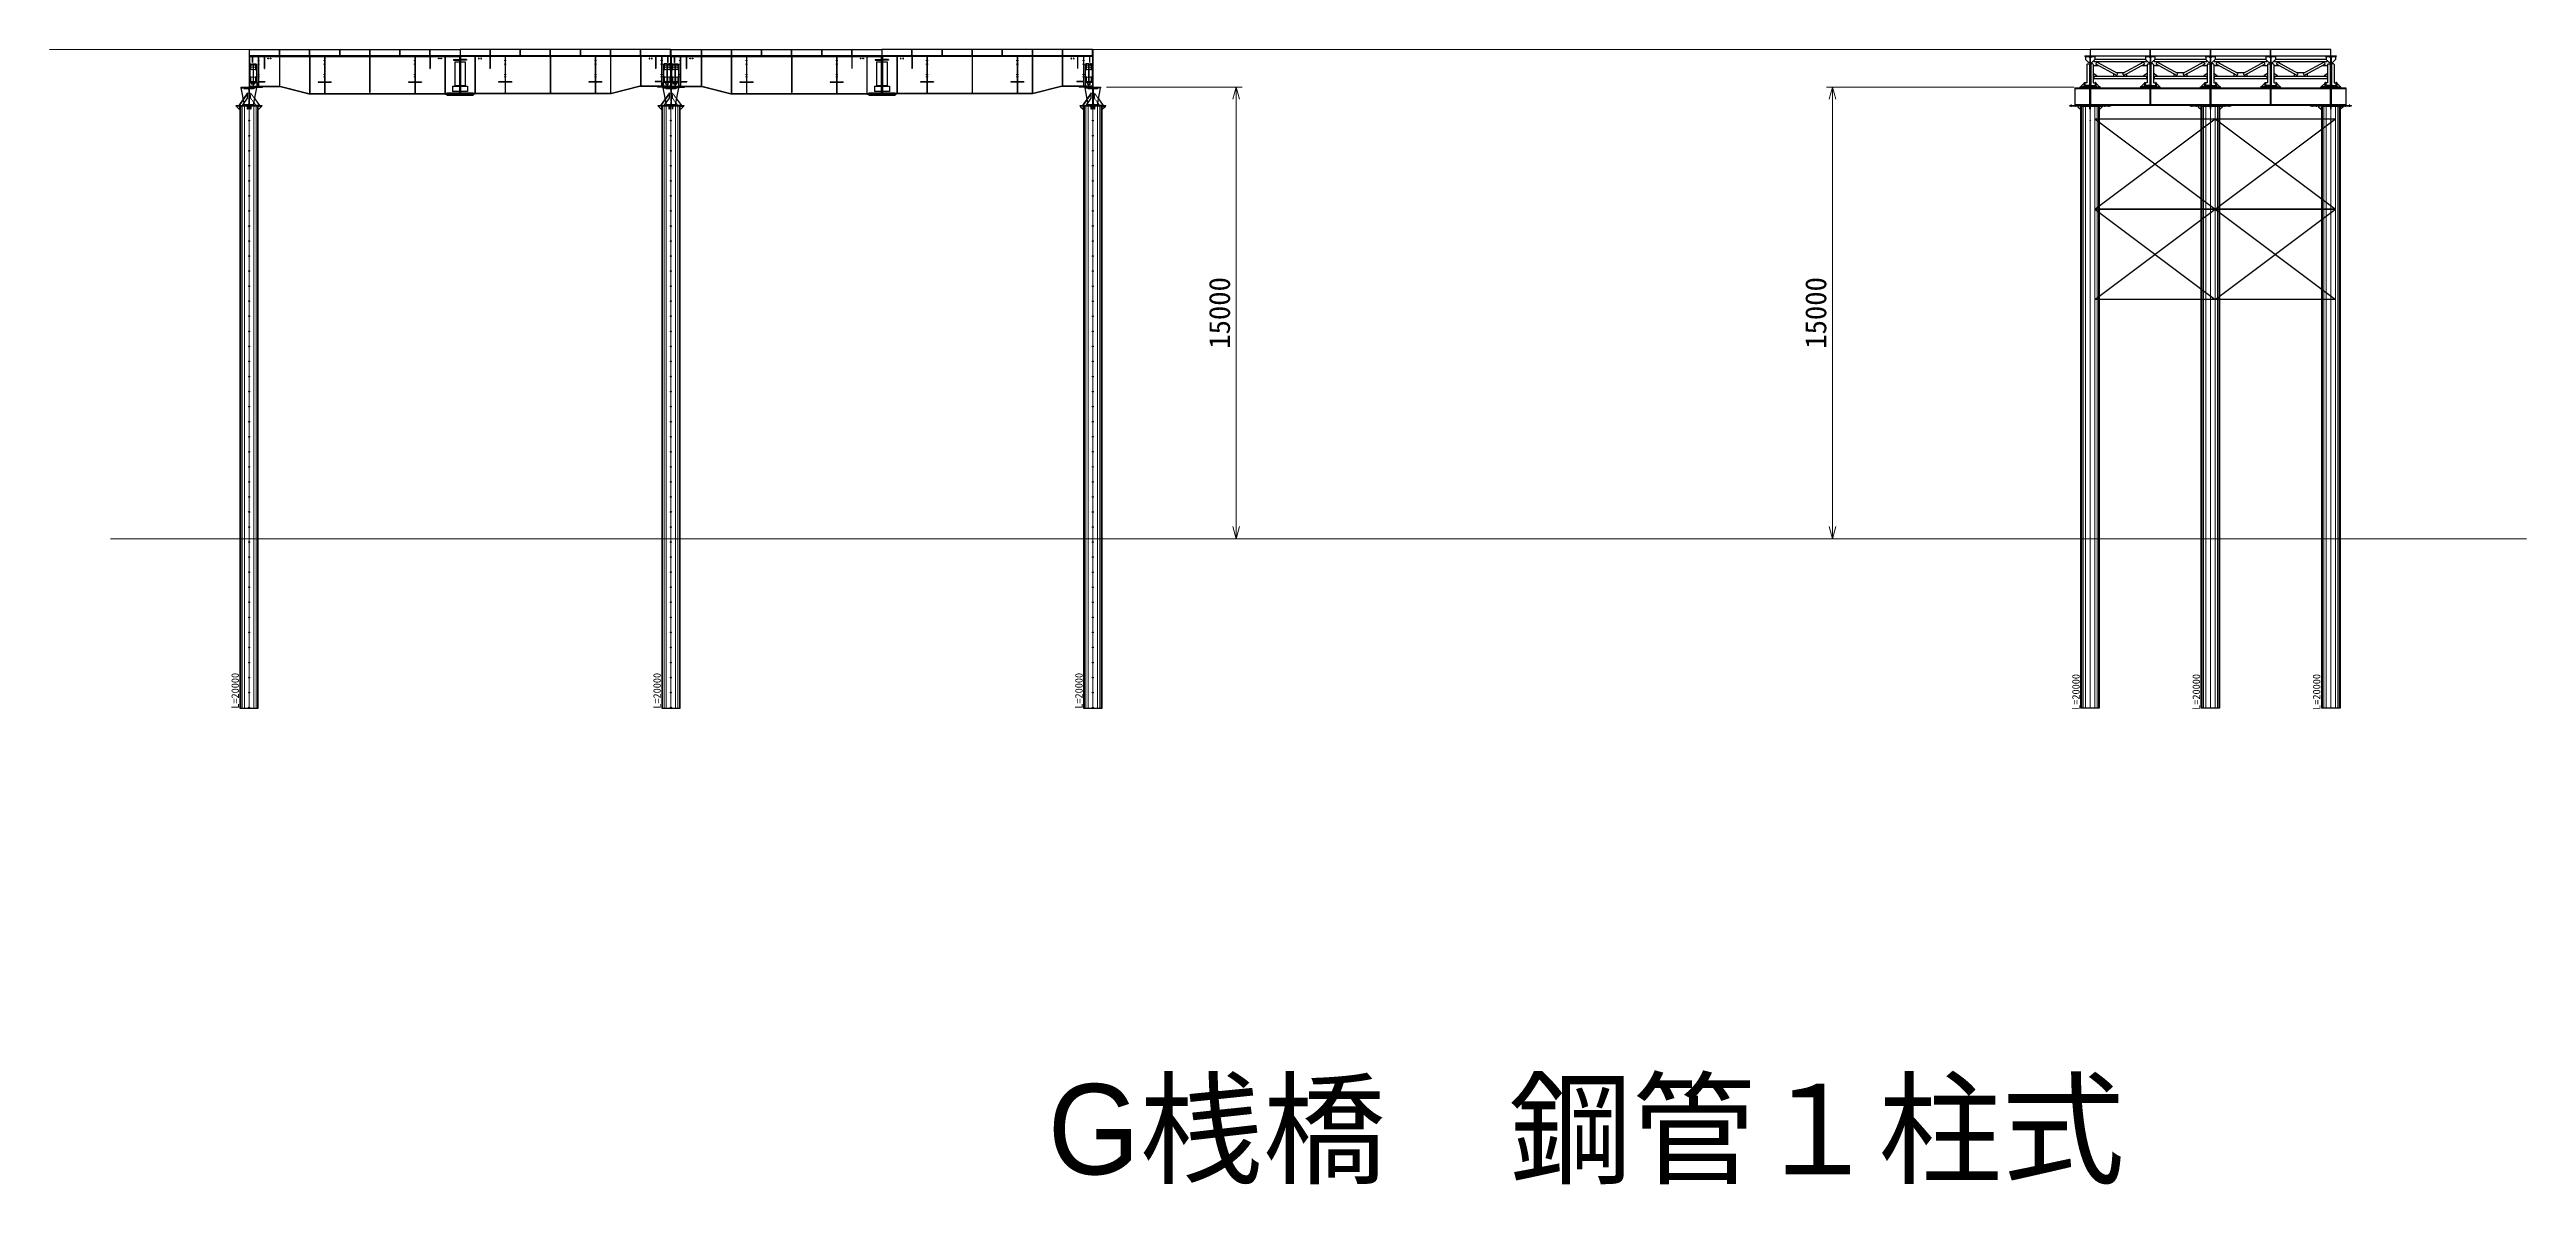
# Model space of a CAD drawing. Extents: x 146707 to 337808, y -286669 to -179901.
# Drawn here: x 245799 to 328116, y -221394 to -183695 of the extents above; entities that cross this region are included whole.
import ezdxf

# ---------------------------------------------------------------- set-up
doc = ezdxf.new("R2010")
doc.units = 0
doc.header["$PDMODE"] = 1
doc.linetypes.add('CENTER', pattern=[2, 1.25, -0.25, 0.25, -0.25])
doc.linetypes.add('DASHED', pattern=[0.75, 0.5, -0.25])
doc.layers.get('0').update_dxf_attribs({"linetype": 'CONTINUOUS'})
doc.layers.get('Defpoints').update_dxf_attribs({"linetype": 'CONTINUOUS', "true_color": 0x5f994c})
for name, color, linetype, lineweight in [('C_CL_中心', 1, 'CENTER', 13), ('D-BMK', 2, 'CENTER', 13), ('D-STR-CL', 1, 'CENTER', 13), ('D-STR-DIM', 7, 'CONTINUOUS', 13)]:
    doc.layers.add(name, color=color, linetype=linetype, lineweight=lineweight)
for name, color, linetype in [('D-DTR-PG', 7, 'CONTINUOUS'), ('D-STR-BRACE', 1, 'CONTINUOUS'), ('D-STR-G', 1, 'CONTINUOUS'), ('D-STR-G-UKEKETA', 1, 'CONTINUOUS'), ('D-STR-KOUKANKUI', 1, 'CONTINUOUS'), ('D-STR-STR_PG', 7, 'CONTINUOUS'), ('D-STR-STR_ﾎﾞﾙﾄ', 7, 'CONTINUOUS'), ('D-STR-TOP', 1, 'CONTINUOUS'), ('D-STR-覆工板', 2, 'CONTINUOUS'), ('S_F_覆工板', 2, 'CONTINUOUS'), ('S_P_PG', 7, 'CONTINUOUS'), ('S_ｽﾁﾌﾅｰ', 7, 'CONTINUOUS')]:
    doc.layers.add(name, color=color, linetype=linetype)
doc.styles.add('MtXpl__', font='')
doc.styles.add('ＭＳ ゴシック', font='')
doc.styles.get('MtXpl__').set_extended_font_data('MS PGothic')
doc.styles.get('ＭＳ ゴシック').set_extended_font_data('MS Gothic')
doc.dimstyles.new('C Dim-100_100_杭長', dxfattribs={"dimscale": 100, "dimtxt": 2.5, "dimasz": 2, "dimexe": 1, "dimexo": 1, "dimgap": 0, "dimtad": 3, "dimjust": 1, "dimdec": 0, "dimzin": 0, "dimdsep": 46, "dimtxsty": 'ＭＳ ゴシック', "dimblk": '矢印30', "dimcen": 0.09, "dimse1": 1, "dimse2": 1, "dimsd1": 1, "dimsd2": 1, "dimclrd": 3, "dimclre": 3, "dimadec": 0, "dimazin": 0, "dimtfac": 1, "dimtdec": 0, "dimtix": 1, "dimtmove": 2, "dimatfit": 3, "dimldrblk": '矢印30', "dimfxl": 1, "dimtolj": 1, "dimtzin": 0, "dimlwd": -1, "dimlwe": -1, "dimarcsym": 0})
doc.dimstyles.new('C Dim-200_200', dxfattribs={"dimscale": 200, "dimtxt": 3.5, "dimasz": 2, "dimexe": 1, "dimexo": 1, "dimgap": 1, "dimtad": 3, "dimdec": 0, "dimzin": 0, "dimdsep": 46, "dimtxsty": 'ＭＳ ゴシック', "dimblk": 'OPEN30', "dimcen": 0.09, "dimadec": 0, "dimazin": 0, "dimtfac": 1, "dimtdec": 0, "dimtix": 1, "dimtmove": 2, "dimatfit": 3, "dimldrblk": 'OPEN30', "dimfxl": 1, "dimtfill": 1, "dimtolj": 1, "dimtzin": 0, "dimlwd": -1, "dimlwe": -1, "dimarcsym": 0})
pattern_1 = [(45, (-11365.4016, -15524.6105), (-2.24506403, 2.24506403), [])]
pattern_2 = [(135, (25385.4016, -15524.6105), (2.24506403, 2.24506403), [])]

# ---------------------------------------------------------------- blocks, each defined once
blk = doc.blocks.new('A$C72830B48')
at = {"layer": 'D-STR-G-UKEKETA'}
blk.add_line((-50, -209), (-334, -613), dxfattribs=at)
blk.add_lwpolyline([(-346, -613), (-224, -613), (-50, -365), (-50, -192)], close=True, dxfattribs=at)
at = {"layer": 'D-STR-G-UKEKETA', "color": 151, "linetype": 'DASHED', "lineweight": 5}
blk.add_lwpolyline([(189, -390), (50, -192), (50, -365), (163, -526)], dxfattribs=at)
at = {"layer": 'D-STR-G-UKEKETA'}
blk.add_lwpolyline([(189, -390), (346, -613), (224, -613), (163, -526)], dxfattribs=at)
blk = doc.blocks.new('A$C3e487452')
at = {"layer": 'D-STR-G-UKEKETA'}
blk.add_lwpolyline([(-260, 0), (260, 0), (260, -19), (-260, -19)], close=True, dxfattribs=at)
for points in [[(-260, -19), (-171, -19), (-171, -43), (-37, -43), (-7, -73), (-7, -559), (-37, -589), (-151, -589), (-260, -19)], [(260, -19), (171, -19), (171, -43), (37, -43), (7, -73), (7, -559), (37, -589), (151, -589), (260, -19)]]:
    blk.add_lwpolyline(points, dxfattribs=at)
blk.add_lwpolyline([(-151, -590), (-151, -613), (151, -613), (151, -590), (20, -590, -0.414214), (7, -577), (7, -55, -0.414214), (20, -42), (151, -42), (151, -19), (-151, -19), (-151, -42), (-20, -42, -0.414214), (-7, -55), (-7, -577, -0.414214), (-20, -590), (-151, -590)], format="xyb", close=True, dxfattribs=at)
at = {"layer": 'D-STR-DIM'}
blk.add_blockref('A$C72830B48', (0, 0), dxfattribs=at)
blk = doc.blocks.new('*U388')
blk.add_lwpolyline([(100, -20), (20, -100), (0, -100), (0, -20), (20, 0), (100, 0), (100, -20)])
blk = doc.blocks.new('*U389')
blk.add_lwpolyline([(100, -20), (20, -100), (0, -100), (0, -20), (20, 0), (100, 0), (100, -20)])
blk = doc.blocks.new('A$C5AB4A53A')
at = {"layer": 'D-BMK'}
for p, q in [((-75, 50.9989), (-75, -47)), ((75, 50.9989), (75, -47))]:
    blk.add_line(p, q, dxfattribs=at)
at = {"layer": 'D-STR-TOP'}
for points in [[(-425, 0), (425, 0), (425, -22), (-425, -22)], [(-54.5, -22), (-45.5, -22), (-45.5, -122), (-54.5, -122)], [(45.5, -22), (54.5, -22), (54.5, -122), (45.5, -122)]]:
    blk.add_lwpolyline(points, close=True, dxfattribs=at)
at = {"layer": 'D-STR-TOP', "xscale": -1}
blk.add_blockref('*U388', (-304.8, -22), dxfattribs=at)
at = {"layer": 'D-STR-TOP'}
blk.add_blockref('*U389', (304.8, -22), dxfattribs=at)
blk = doc.blocks.new('*D524')
at = {"layer": 'Defpoints', "color": 0, "lineweight": 13, "transparency": 16777216}
for p in [(-305, -635), (-437, -20635), (-305, -20635)]:
    blk.add_point(p, dxfattribs=at)
at = {"color": 0, "transparency": 16777216, "insert": (-462, -20053), "char_height": 250, "attachment_point": 5, "rotation": 90, "style": 'ＭＳ ゴシック'}
blk.add_mtext('\\A1;L=20000', dxfattribs=at)
blk = doc.blocks.new('矢印30')
at = {"color": 0, "linetype": 'ByBlock', "lineweight": -2}
for p, q in [((-1, 0.27), (0, 0)), ((0, 0), (-1, -0.27)), ((0, 0), (-1, 0))]:
    blk.add_line(p, q, dxfattribs=at)
blk = doc.blocks.new('GAS-3')
at = {"color": 6}
for p, q in [((30, -270.00053), (70, -270.00053)), ((70, -270.00053), (70, -270.00053)), ((90, -290.00053), (90, -290.00053)), ((110, -270.00053), (220, -270.00053)), ((120.5, -270.00053), (129.5, -270.00053))]:
    blk.add_line(p, q, dxfattribs=at)
for start, end in [(180, 270), (270, 0)]:
    blk.add_arc((90, -270.00053), 20, start, end, dxfattribs=at)
at = {"layer": 'D-DTR-PG', "color": 6}
for p, q in [((30, -270.00053), (10, -290.00053)), ((10, -290.00053), (10, -889.99994)), ((220, -270.00053), (240, -290.00053)), ((240, -290.00053), (240, -889.99994)), ((0, -981.00051), (5, -981.00051)), ((0, -981.00051), (0, -997.00051)), ((5, -997.00051), (0, -997.00051)), ((245, -981.00051), (250, -981.00051)), ((250, -997.00051), (245, -997.00051)), ((250, -981.00051), (250, -997.00051))]:
    blk.add_line(p, q, dxfattribs=at)
at = {"layer": 'D-DTR-PG', "color": 6, "ltscale": 10}
for p, q in [((120.5, -270.00053), (120.5, -889.99994)), ((129.5, -270.00053), (129.5, -889.99994))]:
    blk.add_line(p, q, dxfattribs=at)
blk = doc.blocks.new('*U488')
at = {"layer": 'D-STR-覆工板'}
for points in [[(0, 0), (1000, 0), (1000, -208), (0, -208)], [(1000, 0), (2000, 0), (2000, -208), (1000, -208)], [(2000, 0), (3000, 0), (3000, -208), (2000, -208)], [(3000, 0), (4000, 0), (4000, -208), (3000, -208)], [(4000, 0), (5000, 0), (5000, -208), (4000, -208)], [(5000, 0), (6000, 0), (6000, -208), (5000, -208)], [(6000, 0), (7000, 0), (7000, -208), (6000, -208)]]:
    blk.add_lwpolyline(points, close=True, dxfattribs=at)
blk = doc.blocks.new('PEG-7.0B(側)')
for p in [(300, 0), (2500, 0), (5500, 0), (6811, 0)]:
    blk.add_point(p)
at = {"layer": 'D-BMK'}
for p, q in [((265.5, -153.00004), (334.4995, -153.00004)), ((265.5, -273.00004), (334.4995, -273.00004)), ((265.5, -618.00004), (334.4995, -618.00004)), ((265.5, -693.00004), (334.4995, -693.00004)), ((2465.4998, -160.00001), (2534.5, -160.00001)), ((2465.4998, -280.00001), (2534.5, -280.00001)), ((2465.4998, -624.99998), (2534.5, -624.99998)), ((2465.4998, -699.99998), (2534.5, -699.99998)), ((5465.49975, -160.00001), (5534.49975, -160.00001)), ((5465.49975, -280.00001), (5534.49975, -280.00001)), ((5465.49975, -624.99998), (5534.49975, -624.99998)), ((5465.49975, -699.99998), (5534.49975, -699.99998))]:
    blk.add_line(p, q, dxfattribs=at)
at = {"layer": 'D-STR-G'}
for p, q in [((0, 0), (6999.9999, 0)), ((0, -0.00091), (0, -1017.99994)), ((0, -19.00001), (6980.9998, -19.00001)), ((95.5, -19), (95.5, -219.00001)), ((95.5, -219.00001), (104.5, -219.00001)), ((104.5, -19), (104.5, -219.00001)), ((295, -19.00001), (295, -1002.99994)), ((305, -19.00001), (305, -1002.99994)), ((495.5, -19), (495.5, -418.99998)), ((495.5, -418.99998), (504.5, -418.99998)), ((504.5, -19), (504.5, -418.99998)), ((995.5, -19.00001), (995.5, -1002.99994)), ((1004.4995, -19.00001), (1004.4995, -1002.99994)), ((1995.4998, -19), (1995.4998, -1248.99994)), ((2004.5, -19), (2004.5, -1248.99994)), ((2495.4998, -19), (2495.4998, -1248.99994)), ((2504.5, -19), (2504.5, -1248.99994)), ((3995.4999, -19), (3995.4999, -1218.99994)), ((4004.4998, -19), (4004.4998, -1218.99994)), ((5495.49975, -19), (5495.49975, -1248.99994)), ((5504.49975, -19), (5504.49975, -1248.99994)), ((5995.49978, -19), (5995.49978, -418.99998)), ((5995.49978, -418.99998), (6004.49972, -418.99998)), ((6004.49972, -19), (6004.49972, -418.99998)), ((6495.4998, -19), (6495.4998, -1248.99994)), ((6504.4998, -19), (6504.4998, -1248.99994)), ((6780.9998, -127.00001), (6980.9998, -127.00001)), ((6780.9998, -127.00001), (6780.9998, -142.99998)), ((6780.9998, -142.99998), (6980.9998, -142.99998)), ((6980.9998, -0.00091), (6980.9998, -1249.00104)), ((6980.9998, -149.99998), (6999.9999, -149.99998)), ((6999.9999, -0.00183), (6999.9999, -150.0009)), ((0, -1002.99994), (1021.8916, -1002.99994)), ((0, -1017.99994), (1020, -1017.99994)), ((160, -1017.99994), (160, -1039.99994)), ((160, -1039.99994), (440, -1039.99994)), ((295, -1002.99994), (305, -1002.99994)), ((305, -856.99994), (518, -856.99994)), ((305, -868.99994), (518, -868.99994)), ((440, -1017.99994), (440, -1039.99994)), ((518, -856.99994), (518, -868.99994)), ((1019.9998, -1018.00004), (1980, -1264.00104)), ((1021.8911, -1003.00004), (1981.891, -1249.00104)), ((1980, -1264.00104), (6449.9999, -1264.00104)), ((1981.8914, -1249.00104), (6981, -1249.00104)), ((2282.4998, -863.99994), (2495.4998, -863.99994)), ((2282.4998, -863.99994), (2282.4998, -875.99994)), ((2282.4998, -875.99994), (2495.4998, -875.99994)), ((2504.5, -863.99994), (2717.5, -863.99994)), ((2504.5, -875.99994), (2717.5, -875.99994)), ((2717.5, -863.99994), (2717.5, -875.99994)), ((3995.4999, -1218.99994), (4004.4998, -1218.99994)), ((5282.49975, -863.99994), (5495.49975, -863.99994)), ((5282.49975, -863.99994), (5282.49975, -875.99994)), ((5282.49975, -875.99994), (5495.49975, -875.99994)), ((5504.49975, -863.99994), (5717.49975, -863.99994)), ((5504.49975, -875.99994), (5717.49975, -875.99994)), ((5717.49975, -863.99994), (5717.49975, -875.99994)), ((6449.9998, -1264.00094), (6554.9999, -1284.00094)), ((6449.9999, -1249.00104), (6449.9999, -1264.00104)), ((6554.9999, -1284.00104), (6981, -1284.00104)), ((6980.9997, -1248.99924), (6980.9997, -1283.99924)), ((6980.9998, -1249.00104), (6980.9998, -1284.00104))]:
    blk.add_line(p, q, dxfattribs=at)
for centre in [(625, -91.00001), (705, -91.00001), (6294.9998, -91.00001), (6374.9998, -91.00001)]:
    blk.add_circle(centre, 12.25, dxfattribs=at)
blk = doc.blocks.new('A$C56194F2B')
at = {"layer": 'S_P_PG'}
for p, q in [((-75, -22), (-75, 0)), ((-75, 0), (-70.0049, 0)), ((-75, -22), (-70, -22))]:
    blk.add_line(p, q, dxfattribs=at)
at = {"layer": 'S_P_PG', "color": 4, "linetype": 'DASHED'}
blk.add_line((-70, -22), (-70, 0), dxfattribs=at)
blk = doc.blocks.new('GCP-E(側面)')
at = {"layer": 'D-DTR-PG', "color": 3}
for p, q in [((-120, 150), (-120, 0)), ((-120, 150), (120, 150)), ((-120, 12), (120, 12)), ((-120, 0), (120, 0)), ((120, 150), (120, 0))]:
    blk.add_line(p, q, dxfattribs=at)
at = {"layer": 'D-DTR-PG', "color": 3, "linetype": 'Continuous'}
for p, q in [((4.5, 112), (-4.5, 112)), ((-4.5, 112), (-4.5, 12)), ((4.5, 112), (4.5, 12))]:
    blk.add_line(p, q, dxfattribs=at)
at = {"layer": 'D-STR-CL', "linetype": 'CENTER', "ltscale": 5}
for p, q in [((-70, 30), (-70, -20)), ((70, 30), (70, -20))]:
    blk.add_line(p, q, dxfattribs=at)
blk = doc.blocks.new('PG1B型（主桁添接部）')
at = {"layer": 'D-STR-G'}
blk.add_line((-174, -204), (174, -204), dxfattribs=at)
at = {"layer": 'D-STR-G', "linetype": 'Continuous'}
for p, q in [((-174, -204), (-174, -984)), ((-174, -204), (174, -204)), ((174, -204), (174, -984)), ((-436, -1228), (436, -1228)), ((-436, -1228), (-436, -1249)), ((-436, -1249), (436, -1249)), ((-436, -1284), (-436, -1302)), ((-436, -1284), (436, -1284)), ((-436, -1302), (436, -1302)), ((-249, -1004), (-249, -1184)), ((-249, -1004), (249, -1004)), ((249, -1184), (-249, -1184)), ((-174, -984), (174, -984)), ((249, -1004), (249, -1184)), ((436, -1228), (436, -1249)), ((436, -1284), (436, -1302))]:
    blk.add_line(p, q, dxfattribs=at)
blk = doc.blocks.new('G桟橋／1B型／14.0m(E7B+E7B)側面図')
at = {"layer": 'D-STR-STR_ﾎﾞﾙﾄ'}
h = blk.add_hatch(dxfattribs=at)
h.set_pattern_fill('ANSI31', color=256, style=0)
h.set_pattern_definition(pattern_1)
edge = h.paths.add_edge_path()
edge.add_arc((60, -517.99953), 12.25, 0, 360)
h = blk.add_hatch(dxfattribs=at)
h.set_pattern_fill('ANSI31', color=256, style=0)
h.set_pattern_definition(pattern_1)
edge = h.paths.add_edge_path()
edge.add_arc((60, -587.99953), 12.25, 0, 360)
h = blk.add_hatch(dxfattribs=at)
h.set_pattern_fill('ANSI31', color=256, style=0)
h.set_pattern_definition(pattern_1)
edge = h.paths.add_edge_path()
edge.add_arc((60, -657.99953), 12.25, 0, 360)
h = blk.add_hatch(dxfattribs=at)
h.set_pattern_fill('ANSI31', color=256, style=0)
h.set_pattern_definition(pattern_1)
edge = h.paths.add_edge_path()
edge.add_arc((210, -517.99953), 12.25, 0, 360)
h = blk.add_hatch(dxfattribs=at)
h.set_pattern_fill('ANSI31', color=256, style=0)
h.set_pattern_definition(pattern_1)
edge = h.paths.add_edge_path()
edge.add_arc((210, -587.99953), 12.25, 0, 360)
h = blk.add_hatch(dxfattribs=at)
h.set_pattern_fill('ANSI31', color=256, style=0)
h.set_pattern_definition(pattern_1)
edge = h.paths.add_edge_path()
edge.add_arc((210, -657.99953), 12.25, 0, 360)
h = blk.add_hatch(dxfattribs=at)
h.set_pattern_fill('ANSI31', color=256, style=0)
h.set_pattern_definition(pattern_2)
edge = h.paths.add_edge_path()
edge.add_arc((13810, -517.99953), 12.25, 0, 360)
h = blk.add_hatch(dxfattribs=at)
h.set_pattern_fill('ANSI31', color=256, style=0)
h.set_pattern_definition(pattern_2)
edge = h.paths.add_edge_path()
edge.add_arc((13810, -587.99953), 12.25, 0, 360)
h = blk.add_hatch(dxfattribs=at)
h.set_pattern_fill('ANSI31', color=256, style=0)
h.set_pattern_definition(pattern_2)
edge = h.paths.add_edge_path()
edge.add_arc((13810, -657.99953), 12.25, 0, 360)
h = blk.add_hatch(dxfattribs=at)
h.set_pattern_fill('ANSI31', color=256, style=0)
h.set_pattern_definition(pattern_2)
edge = h.paths.add_edge_path()
edge.add_arc((13960, -517.99953), 12.25, 0, 360)
h = blk.add_hatch(dxfattribs=at)
h.set_pattern_fill('ANSI31', color=256, style=0)
h.set_pattern_definition(pattern_2)
edge = h.paths.add_edge_path()
edge.add_arc((13960, -587.99953), 12.25, 0, 360)
h = blk.add_hatch(dxfattribs=at)
h.set_pattern_fill('ANSI31', color=256, style=0)
h.set_pattern_definition(pattern_2)
edge = h.paths.add_edge_path()
edge.add_arc((13960, -657.99953), 12.25, 0, 360)
h = blk.add_hatch(dxfattribs=at)
h.set_pattern_fill('ANSI31', color=256, style=0)
h.set_pattern_definition(pattern_1)
edge = h.paths.add_edge_path()
edge.add_arc((60, -917.9995), 12.25, 0, 360)
h = blk.add_hatch(dxfattribs=at)
h.set_pattern_fill('ANSI31', color=256, style=0)
h.set_pattern_definition(pattern_1)
edge = h.paths.add_edge_path()
edge.add_arc((60, -1057.9995), 12.25, 0, 360)
h = blk.add_hatch(dxfattribs=at)
h.set_pattern_fill('ANSI31', color=256, style=0)
h.set_pattern_definition([(45, (-7938.8017, -15605.6114), (-2.245064, 2.245064), [])])
edge = h.paths.add_edge_path()
edge.add_arc((97.5, -1138.99951), 12.25, 0, 360)
h = blk.add_hatch(dxfattribs=at)
h.set_pattern_fill('ANSI31', color=256, style=0)
h.set_pattern_definition([(45, (-7863.8017, -15605.6114), (-2.245064, 2.245064), [])])
edge = h.paths.add_edge_path()
edge.add_arc((172.5, -1138.99951), 12.25, 0, 360)
h = blk.add_hatch(dxfattribs=at)
h.set_pattern_fill('ANSI31', color=256, style=0)
h.set_pattern_definition(pattern_1)
edge = h.paths.add_edge_path()
edge.add_arc((210, -917.9995), 12.25, 0, 360)
h = blk.add_hatch(dxfattribs=at)
h.set_pattern_fill('ANSI31', color=256, style=0)
h.set_pattern_definition(pattern_1)
edge = h.paths.add_edge_path()
edge.add_arc((210, -1057.9995), 12.25, 0, 360)
h = blk.add_hatch(dxfattribs=at)
h.set_pattern_fill('ANSI31', color=256, style=0)
h.set_pattern_definition(pattern_2)
edge = h.paths.add_edge_path()
edge.add_arc((13810, -917.9995), 12.25, 0, 360)
h = blk.add_hatch(dxfattribs=at)
h.set_pattern_fill('ANSI31', color=256, style=0)
h.set_pattern_definition(pattern_2)
edge = h.paths.add_edge_path()
edge.add_arc((13810, -1057.9995), 12.25, 0, 360)
h = blk.add_hatch(dxfattribs=at)
h.set_pattern_fill('ANSI31', color=256, style=0)
h.set_pattern_definition([(135, (21883.8017, -15605.6114), (2.245064, 2.245064), [])])
edge = h.paths.add_edge_path()
edge.add_arc((13847.5, -1138.99951), 12.25, -180, 180, ccw=False)
h = blk.add_hatch(dxfattribs=at)
h.set_pattern_fill('ANSI31', color=256, style=0)
h.set_pattern_definition([(135, (21958.8017, -15605.6114), (2.245064, 2.245064), [])])
edge = h.paths.add_edge_path()
edge.add_arc((13922.5, -1138.99951), 12.25, -180, 180, ccw=False)
h = blk.add_hatch(dxfattribs=at)
h.set_pattern_fill('ANSI31', color=256, style=0)
h.set_pattern_definition(pattern_2)
edge = h.paths.add_edge_path()
edge.add_arc((13960, -917.9995), 12.25, 0, 360)
h = blk.add_hatch(dxfattribs=at)
h.set_pattern_fill('ANSI31', color=256, style=0)
h.set_pattern_definition(pattern_2)
edge = h.paths.add_edge_path()
edge.add_arc((13960, -1057.9995), 12.25, 0, 360)
at = {"layer": 'C_CL_中心'}
for p, q in [((35, -517.99908), (235, -517.99908)), ((35, -587.99908), (235, -587.99908)), ((35, -657.99908), (235, -657.99908)), ((40, -517.99953), (230, -517.99953)), ((40, -587.99953), (230, -587.99953)), ((40, -657.99953), (230, -657.99953)), ((60, -497.99953), (60, -677.99953)), ((210, -497.99953), (210, -677.99953)), ((13985, -517.99908), (13785, -517.99908)), ((13985, -587.99908), (13785, -587.99908)), ((13985, -657.99908), (13785, -657.99908)), ((13980, -517.99953), (13790, -517.99953)), ((13980, -587.99953), (13790, -587.99953)), ((13980, -657.99953), (13790, -657.99953)), ((13810, -497.99953), (13810, -677.99953)), ((13960, -497.99953), (13960, -677.99953)), ((35, -917.99847), (235, -917.99847)), ((35, -1057.99849), (235, -1057.99849)), ((40, -917.9995), (230, -917.9995)), ((40, -1057.9995), (230, -1057.9995)), ((60, -897.9995), (60, -1077.9995)), ((77.5, -1138.99951), (192.5, -1138.99951)), ((97.5, -1118.99951), (97.5, -1158.99951)), ((172.5, -1118.99951), (172.5, -1158.99951)), ((210, -897.9995), (210, -1077.9995)), ((13985, -917.99847), (13785, -917.99847)), ((13985, -1057.99849), (13785, -1057.99849)), ((13980, -917.9995), (13790, -917.9995)), ((13980, -1057.9995), (13790, -1057.9995)), ((13810, -897.9995), (13810, -1077.9995)), ((13942.5, -1138.99951), (13827.5, -1138.99951)), ((13847.5, -1118.99951), (13847.5, -1158.99951)), ((13922.5, -1118.99951), (13922.5, -1158.99951)), ((13960, -897.9995), (13960, -1077.9995))]:
    blk.add_line(p, q, dxfattribs=at)
at = {"layer": 'Defpoints', "linetype": 'CENTER'}
for p, q in [((0, 0), (0, -1247.99994)), ((14020, 0), (14020, -1247.99994))]:
    blk.add_line(p, q, dxfattribs=at)
at = {"layer": 'S_P_PG'}
for centre in [(60, -517.99908), (60, -517.99953), (60, -587.99908), (60, -587.99953), (60, -657.99908), (60, -657.99953), (210, -517.99908), (210, -517.99953), (210, -587.99908), (210, -587.99953), (210, -657.99908), (210, -657.99953), (13810, -517.99908), (13810, -517.99953), (13810, -587.99908), (13810, -587.99953), (13810, -657.99908), (13810, -657.99953), (13960, -517.99908), (13960, -517.99953), (13960, -587.99908), (13960, -587.99953), (13960, -657.99908), (13960, -657.99953), (60, -917.99847), (60, -917.9995), (60, -1057.99849), (60, -1057.9995), (97.5, -1138.99951), (172.5, -1138.99951), (210, -917.99847), (210, -917.9995), (210, -1057.99849), (210, -1057.9995), (13810, -917.99847), (13810, -917.9995), (13810, -1057.99849), (13810, -1057.9995), (13847.5, -1138.99951), (13922.5, -1138.99951), (13960, -917.99847), (13960, -917.9995), (13960, -1057.99849), (13960, -1057.9995)]:
    blk.add_circle(centre, 12.25, dxfattribs=at)
for name, p in [('PEG-7.0B(側)', (10, -207.999)), ('GAS-3', (10, -207.999)), ('PG1B型（主桁添接部）', (7009.9999, -208.00083)), ('A$C56194F2B', (85.0049, -1225.99894)), ('GCP-E(側面)', (135, -1247.99894))]:
    blk.add_blockref(name, p)
at = {"xscale": -1}
for name, p in [('PEG-7.0B(側)', (14010, -207.999)), ('GAS-3', (14010, -207.999)), ('GCP-E(側面)', (13885, -1247.99894)), ('A$C56194F2B', (13934.9951, -1225.99894))]:
    blk.add_blockref(name, p, dxfattribs=at)
at = {"layer": 'S_F_覆工板'}
blk.add_blockref('*U488', (10, 0), dxfattribs=at)
at = {"layer": 'S_F_覆工板', "xscale": -1}
blk.add_blockref('*U488', (14010, 0), dxfattribs=at)
blk = doc.blocks.new('*U477')
at = {"layer": 'D-STR-STR_PG'}
for p in [(-10, 0), (14010, 0)]:
    blk.add_blockref('G桟橋／1B型／14.0m(E7B+E7B)側面図', p, dxfattribs=at)
blk = doc.blocks.new('A$C9015207d')
at = {"color": 0}
blk.add_lwpolyline([(-6, -1), (6, -1), (6, -547), (-6, -547)], close=True, dxfattribs=at)
at = {"layer": 'D-BMK'}
blk.add_line((0, -571), (0, 23), dxfattribs=at)
blk = doc.blocks.new('*U507')
blk.add_lwpolyline([(100, -20), (20, -100), (0, -100), (0, -20), (20, 0), (100, 0), (100, -20)])
blk = doc.blocks.new('*U508')
blk.add_lwpolyline([(100, -20), (20, -100), (0, -100), (0, -20), (20, 0), (100, 0), (100, -20)])
blk = doc.blocks.new('A$C5AB4A4E5')
at = {"layer": 'D-BMK'}
for p, q in [((-625, 50.9989), (-625, -47)), ((-475, 50.9989), (-475, -47)), ((475, 50.9989), (475, -47)), ((625, 50.9989), (625, -47))]:
    blk.add_line(p, q, dxfattribs=at)
at = {"layer": 'D-STR-TOP'}
for points in [[(-675, 0), (675, 0), (675, -22), (-675, -22)], [(-4.5, -22), (4.5, -22), (4.5, -122), (-4.5, -122)]]:
    blk.add_lwpolyline(points, close=True, dxfattribs=at)
at = {"layer": 'D-STR-TOP', "xscale": -1}
blk.add_blockref('*U507', (-304.8, -22), dxfattribs=at)
at = {"layer": 'D-STR-TOP'}
blk.add_blockref('*U508', (304.8, -22), dxfattribs=at)
blk = doc.blocks.new('*D504')
at = {"layer": 'Defpoints', "color": 0, "transparency": 16777216}
for p in [(-305, -616), (-424, -20616), (-305, -20616)]:
    blk.add_point(p, dxfattribs=at)
at = {"color": 0, "transparency": 16777216, "insert": (-471, -20071), "char_height": 250, "attachment_point": 5, "rotation": 90, "style": 'ＭＳ ゴシック'}
blk.add_mtext('\\A1;L=20000', dxfattribs=at)
blk = doc.blocks.new('GCP（断面）')
at = {"layer": 'D-DTR-PG', "linetype": 'Continuous', "lineweight": 0}
h = blk.add_hatch(dxfattribs=at)
h.set_pattern_fill('ANSI31', color=0, scale=2, style=0)
h.paths.add_polyline_path([(12, 12), (12, 12.25), (0, 12.25), (0, -27.25), (12, -27.25)])
at = {"layer": 'D-DTR-PG', "color": 0, "linetype": 'Continuous'}
for p, q in [((0, 40), (3.5, 40)), ((0, 40), (0, -110)), ((12, 31.5), (12, -86)), ((12, 12), (22, 12)), ((12, 12), (22, 12)), ((0, -110), (150, -110)), ((24, -98), (141.5, -98)), ((32, -98), (122, -98)), ((122, -88), (122, -98)), ((150, -106.5), (150, -110))]:
    blk.add_line(p, q, dxfattribs=at)
at = {"layer": 'D-DTR-PG', "color": 0}
for p, q in [((0, 28.00001), (0, -72.00004)), ((12, 12), (12, -78)), ((22, 12), (122, -88)), ((0, -72.00004), (0, -110))]:
    blk.add_line(p, q, dxfattribs=at)
at = {"layer": 'D-DTR-PG', "color": 0, "linetype": 'Continuous', "lineweight": 0}
for p, q in [((12, 12.25), (0, 12.25)), ((12, -27.25), (0, -27.25))]:
    blk.add_line(p, q, dxfattribs=at)
at = {"layer": 'D-DTR-PG', "color": 0, "linetype": 'Continuous'}
for centre, radius, start, end in [((3.5, 31.5), 8.5, 0, 90), ((24, -86), 12, 180, 270), ((141.5, -106.5), 8.5, 0, 90)]:
    blk.add_arc(centre, radius, start, end, dxfattribs=at)
at = {"layer": 'D-DTR-PG', "color": 0}
blk.add_arc((12, -98), 30, 0, 90, dxfattribs=at)
at = {"layer": 'D-STR-CL', "ltscale": 5}
blk.add_line((100, -81), (100, -130), dxfattribs=at)
blk = doc.blocks.new('GAS-3D(2型)')
at = {"color": 6}
blk.add_line((6.5002, -269.9987), (18.5002, -269.9987), dxfattribs=at)
at = {"layer": 'D-DTR-PG', "color": 6}
for p, q in [((6.5002, -269.9987), (6.5002, -984.99873)), ((86.5002, -269.9987), (18.5002, -269.9987)), ((18.5002, -269.9987), (18.5002, -980.99873)), ((86.5002, -269.9987), (106.5002, -289.9987)), ((106.5002, -289.9987), (106.5002, -880.99873)), ((6.5002, -980.99873), (182.5012, -980.99873)), ((6.5002, -984.99873), (18.5002, -996.99873)), ((18.5002, -996.99873), (182.5012, -996.99873)), ((126.5002, -900.99873), (170.5012, -900.99873)), ((170.5012, -890.99868), (170.5012, -980.99873)), ((182.5012, -890.99868), (170.5012, -890.99868)), ((182.5012, -890.99868), (182.5012, -996.99873))]:
    blk.add_line(p, q, dxfattribs=at)
blk.add_arc((126.5002, -880.99873), 20, 180, 270, dxfattribs=at)
blk = doc.blocks.new('GFH-2D')
at = {"layer": 'D-DTR-PG', "color": 5}
for p, q in [((-180, 22), (-180, 0)), ((-180, 22), (180, 22)), ((-180, 0), (180, 0)), ((-170, 38), (-120, 38)), ((-170, 22), (-170, 38)), ((-120, 38), (-120, 22)), ((170, 38), (120, 38)), ((120, 38), (120, 22)), ((170, 22), (170, 38)), ((180, 22), (180, 0))]:
    blk.add_line(p, q, dxfattribs=at)
blk = doc.blocks.new('PEG-6.0B(支点側)')
at = {"color": 5, "lineweight": 9}
for points in [[(-110, -1005), (-20, -1005), (-20, -997), (-110, -997)], [(110, -1005), (20, -1005), (20, -997), (110, -997)]]:
    blk.add_lwpolyline(points, close=True, dxfattribs=at)
for centre, start, end in [((-7, -19), 180, 270), ((6, -19), 270, 0)]:
    blk.add_arc(centre, 35, start, end)
at = {"layer": 'D-DTR-PG', "linetype": 'Continuous'}
for p, q in [((-175, 0), (175, 0)), ((-175, 0), (-175, -19)), ((-175, -19), (175, -19)), ((-157, -19), (-157, -119)), ((-57, -219), (-157, -119)), ((-7, -219), (-57, -219)), ((-7, -19), (-7, -1005)), ((6, -19), (6, -1005)), ((6, -219), (56, -219)), ((56, -219), (156, -119)), ((156, -19), (156, -119)), ((175, 0), (175, -19)), ((-110, -1005), (110, -1005)), ((-110, -1005), (-110, -1018)), ((-110, -1018), (110, -1018)), ((110, -1005), (110, -1018))]:
    blk.add_line(p, q, dxfattribs=at)
at = {"layer": 'D-STR-CL'}
blk.add_line((0, 0), (0, -1040), dxfattribs=at)
at = {"color": 3, "xscale": -1}
blk.add_blockref('GCP（断面）', (-183, -930), dxfattribs=at)
at = {"color": 3}
blk.add_blockref('GCP（断面）', (183, -930), dxfattribs=at)
at = {"layer": 'D-DTR-PG', "xscale": -1}
blk.add_blockref('GAS-3D(2型)', (0, 0), dxfattribs=at)
at = {"layer": 'D-DTR-PG'}
for name, p in [('GAS-3D(2型)', (0, 0)), ('GFH-2D', (0, -1040))]:
    blk.add_blockref(name, p, dxfattribs=at)
blk = doc.blocks.new('PSB-2.0D')
at = {"layer": 'D-DTR-PG', "color": 0, "linetype": 'ByBlock', "lineweight": -2}
for p, q in [((24, -270), (24, -219)), ((105, -320), (277, -320)), ((224, -665), (105, -586)), ((105, -740), (125, -740)), ((125, -149), (125, -185)), ((125, -185), (1875, -185)), ((125, -675), (1875, -675)), ((125, -675), (125, -750)), ((125, -750), (1875, -750)), ((155, -110), (1845, -110)), ((190, -272), (227, -207)), ((883, -653), (190, -272)), ((224, -665), (224, -675)), ((919, -588), (227, -207)), ((289, -241), (289, -185)), ((780, -597), (780, -675)), ((851, -550), (1149, -550)), ((883, -653), (919, -588)), ((1773, -207), (1081, -588)), ((1081, -588), (1117, -653)), ((1810, -272), (1117, -653)), ((1220, -675), (1220, -597)), ((1711, -185), (1711, -241)), ((1723, -320), (1895, -320)), ((1773, -207), (1810, -272)), ((1895, -586), (1776, -665)), ((1776, -665), (1776, -675)), ((1875, -185), (1875, -149)), ((1875, -185), (1875, -149)), ((1875, -675), (1875, -750)), ((1875, -740), (1895, -740)), ((1976, -219), (1976, -270))]:
    blk.add_line(p, q, dxfattribs=at)
blk = doc.blocks.new('G桟橋／2型／PSB断面@2.0m')
at = {"layer": 'D-STR-覆工板'}
blk.add_lwpolyline([(0, -208), (2000, -208), (2000, 0), (0, 0)], close=True, dxfattribs=at)
at = {"layer": 'D-DTR-PG'}
for name, p in [('PEG-6.0B(支点側)', (0, -208)), ('PSB-2.0D', (0, -208)), ('PEG-6.0B(支点側)', (2000, -208))]:
    blk.add_blockref(name, p, dxfattribs=at)
blk = doc.blocks.new('*U517')
at = {"layer": 'D-STR-G-UKEKETA'}
for points in [[(-500.0006, -1266.99701), (8500, -1266.99701), (8500, -1860.99701), (-500.0006, -1860.99701)], [(-500.0006, -1289.99701), (8500, -1289.99701), (8500, -1837.99701), (-500.0006, -1837.99701)], [(-9.5006, -1266.99701), (9.4994, -1266.99701), (9.4994, -1836.99701), (-9.5006, -1836.99701)], [(1990.4994, -1266.99701), (2009.4994, -1266.99701), (2009.4994, -1836.99701), (1990.4994, -1836.99701)], [(3990.4994, -1266.99701), (4009.4994, -1266.99701), (4009.4994, -1836.99701), (3990.4994, -1836.99701)], [(5990.4994, -1266.99701), (6009.4994, -1266.99701), (6009.4994, -1836.99701), (5990.4994, -1836.99701)], [(7990.4994, -1266.99701), (8009.4994, -1266.99701), (8009.4994, -1836.99701), (7990.4994, -1836.99701)]]:
    blk.add_lwpolyline(points, close=True, dxfattribs=at)
at = {"layer": 'Defpoints'}
for p, q in [((-0.0006, -1247.99701), (-0.0006, -1860.99701)), ((1999.9994, -1247.99701), (1999.9994, -1860.99701)), ((3999.9994, -1247.99701), (3999.9994, -1860.99701)), ((5999.9994, -1247.99701), (5999.9994, -1860.99701)), ((7999.9994, -1247.99701), (7999.9994, -1860.99701))]:
    blk.add_line(p, q, dxfattribs=at)
at = {"layer": 'D-STR-STR_PG'}
for p in [(0, 0), (2000, 0), (4000, 0), (6000, 0)]:
    blk.add_blockref('G桟橋／2型／PSB断面@2.0m', p, dxfattribs=at)
blk = doc.blocks.new('*U521')
at = {"layer": 'D-STR-BRACE'}
for p, q in [((155, 0), (4155, 0)), ((4155, 0), (8155, 0)), ((155, 0), (4155, -3000)), ((155, -3000), (4155, 0)), ((4155, 0), (8155, -3000)), ((4155, -3000), (8155, 0)), ((4155, -3000), (155, -3000)), ((155, -3000), (4155, -3000)), ((155, -3000), (4155, -6000)), ((155, -6000), (4155, -3000)), ((8155, -3000), (4155, -3000)), ((4155, -3000), (8155, -3000)), ((4155, -3000), (8155, -6000)), ((4155, -6000), (8155, -3000)), ((4155, -6000), (155, -6000)), ((8155, -6000), (4155, -6000))]:
    blk.add_line(p, q, dxfattribs=at)
blk = doc.blocks.new('_Open30')
at = {"color": 0, "linetype": 'ByBlock', "lineweight": -2}
for p, q in [((-1, 0.27), (0, 0)), ((0, 0), (-1, -0.27)), ((0, 0), (-1, 0))]:
    blk.add_line(p, q, dxfattribs=at)
blk = doc.blocks.new('*D523')
at = {"layer": 'D-STR-DIM', "color": 0, "transparency": 16777216}
for p, q in [((313082, -184943), (304852, -184943)), ((305052, -185343), (305052, -199543)), ((309198, -199943), (304852, -199943))]:
    blk.add_line(p, q, dxfattribs=at)
at = {"layer": 'Defpoints', "color": 0, "lineweight": 13, "transparency": 16777216}
for p in [(313282, -184943), (305052, -199943), (309398, -199943)]:
    blk.add_point(p, dxfattribs=at)
at = {"layer": 'D-STR-DIM', "color": 0, "transparency": 16777216, "xscale": 400, "yscale": 400, "zscale": 400}
for p, rotation in [((305052, -184943), 90), ((305052, -199943), 270)]:
    blk.add_blockref('_Open30', p, dxfattribs=dict(at, rotation=rotation))
at = {"layer": 'D-STR-DIM', "color": 0, "lineweight": 13, "transparency": 16777216, "insert": (304502, -192443), "char_height": 700, "attachment_point": 5, "rotation": 90, "style": 'ＭＳ ゴシック', "bg_fill": 3, "box_fill_scale": 1.1, "bg_fill_color": 256, "bg_fill_true_color": 13158600, "bg_fill_transparency": 0}
blk.add_mtext('\\A1;15000', dxfattribs=at)
blk = doc.blocks.new('*D528')
at = {"layer": 'D-STR-DIM', "color": 0, "transparency": 16777216}
for p, q in [((280931, -184943), (285435, -184943)), ((285235, -185343), (285235, -199543)), ((281673, -199943), (285435, -199943))]:
    blk.add_line(p, q, dxfattribs=at)
at = {"layer": 'Defpoints', "color": 0, "lineweight": 13, "transparency": 16777216}
for p in [(280731, -184943), (281473, -199943), (285235, -199943)]:
    blk.add_point(p, dxfattribs=at)
at = {"layer": 'D-STR-DIM', "color": 0, "transparency": 16777216, "xscale": 400, "yscale": 400, "zscale": 400}
for p, rotation in [((285235, -184943), 90), ((285235, -199943), 270)]:
    blk.add_blockref('_Open30', p, dxfattribs=dict(at, rotation=rotation))
at = {"layer": 'D-STR-DIM', "color": 0, "lineweight": 13, "transparency": 16777216, "insert": (284685, -192443), "char_height": 700, "attachment_point": 5, "rotation": 90, "style": 'ＭＳ ゴシック', "bg_fill": 3, "box_fill_scale": 1.1, "bg_fill_color": 256, "bg_fill_true_color": 13158600, "bg_fill_transparency": 0}
blk.add_mtext('\\A1;15000', dxfattribs=at)
blk = doc.blocks.new('*U401')
at = {"layer": 'D-BMK'}
blk.add_line((0, -635), (0, -20635), dxfattribs=at)
at = {"layer": 'D-STR-KOUKANKUI', "lineweight": 9}
for p, q in [((-279.8, -635), (-279.8, -20635)), ((-229.8, -635), (-229.8, -20635)), ((-154.8, -635), (-154.8, -20635)), ((154.8, -635), (154.8, -20635)), ((229.8, -635), (229.8, -20635)), ((279.8, -635), (279.8, -20635))]:
    blk.add_line(p, q, dxfattribs=at)
at = {"layer": 'D-STR-KOUKANKUI'}
blk.add_lwpolyline([(304.8, -20635), (304.8, -635), (-304.8, -635), (-304.8, -20635)], close=True, dxfattribs=at)
at = {"layer": 'Defpoints'}
for centre in [(0, -1113), (0, -1613), (0, -2113), (0, -2613), (0, -3113), (0, -3613), (0, -4113), (0, -4613), (0, -5113), (0, -5613), (0, -6113), (0, -6613), (0, -7113), (0, -7613), (0, -8113), (0, -8613), (0, -9113), (0, -9613), (0, -10113), (0, -10613), (0, -11113), (0, -11613), (0, -12113), (0, -12613), (0, -13113), (0, -13613), (0, -14113), (0, -14613), (0, -15113), (0, -15613), (0, -16113), (0, -16613), (0, -17113), (0, -17613), (0, -18113), (0, -18613), (0, -19113), (0, -19613), (0, -20113), (0, -20613)]:
    blk.add_circle(centre, 16.5, dxfattribs=at)
blk.add_blockref('A$C3e487452', (0, 0))
at = {"layer": 'D-STR-TOP'}
blk.add_blockref('A$C5AB4A53A', (0, -613), dxfattribs=at)
dim = blk.add_linear_dim(base=(-437.5, -20635), p1=(-304.8, -635), p2=(-304.8, -20635), angle=90, dimstyle='C Dim-100_100_杭長', override={"dimpost": 'L=<>'})
dim.commit()
dim.dimension.update_dxf_attribs({"geometry": '*D524', "text_midpoint": (-461.7, -20053.4), "dimtype": 160})
blk = doc.blocks.new('*U502')
at = {"layer": 'D-BMK'}
blk.add_line((0, -616), (0, -20616), dxfattribs=at)
at = {"layer": 'D-STR-KOUKANKUI', "lineweight": 9}
for p, q in [((-279.8, -616), (-279.8, -20616)), ((-229.8, -616), (-229.8, -20616)), ((-154.8, -616), (-154.8, -20616)), ((154.8, -616), (154.8, -20616)), ((229.8, -616), (229.8, -20616)), ((279.8, -616), (279.8, -20616))]:
    blk.add_line(p, q, dxfattribs=at)
at = {"layer": 'D-STR-KOUKANKUI'}
blk.add_lwpolyline([(-304.8, -20616), (-304.8, -616), (304.8, -616), (304.8, -20616)], close=True, dxfattribs=at)
at = {"layer": 'Defpoints'}
blk.add_circle((0, -1094), 3.44, dxfattribs=at)
at = {"layer": 'D-STR-TOP'}
blk.add_blockref('A$C5AB4A4E5', (0, -594), dxfattribs=at)
at = {"layer": 'S_ｽﾁﾌﾅｰ'}
blk.add_blockref('A$C9015207d', (0, -23), dxfattribs=at)
dim = blk.add_linear_dim(base=(-424.3, -20616), p1=(-304.8, -616), p2=(-304.8, -20616), angle=90, dimstyle='C Dim-100_100_杭長', override={"dimpost": 'L=<>'})
dim.commit()
dim.dimension.update_dxf_attribs({"geometry": '*D504', "text_midpoint": (-470.8, -20070.5), "dimtype": 128})

msp = doc.modelspace()

# ---------------------------------------------------------------- linework, layer by layer
at = {"layer": 'D-STR-DIM', "lineweight": 13}
for p, q in [((313614.5, -183695), (245799.3, -183695)), ((328115.5, -199943), (247819.9, -199943))]:
    msp.add_line(p, q, dxfattribs=at)

# ---------------------------------------------------------------- block references
for name, p in [('*U477', (252441.3, -183695)), ('*U517', (313614.5, -183695))]:
    msp.add_blockref(name, p)
at = {"layer": 'D-STR-BRACE'}
msp.add_blockref('*U521', (313614.5, -185993.2), dxfattribs=at)
at = {"layer": 'D-STR-KOUKANKUI'}
for name, p in [('*U401', (252431.3, -184943)), ('*U401', (266451.3, -184943)), ('*U401', (280471.3, -184943)), ('*U502', (313614.5, -184962)), ('*U502', (317614.5, -184962)), ('*U502', (321614.5, -184962))]:
    msp.add_blockref(name, p, dxfattribs=at)

# ---------------------------------------------------------------- texts
at = {"layer": 'D-STR-DIM', "lineweight": 13, "style": 'MtXpl__'}
msp.add_text('G桟橋\u3000鋼管１柱式', height=3000, dxfattribs=at).set_placement((278975.5, -221058.1))

# ---------------------------------------------------------------- next in the draw order: dimensions: what is measured, and where the dimension line sits
at = {"layer": 'D-STR-DIM', "lineweight": 13}
for base, p1, p2, picture, middle in [((285235.3, -199943), (280731.3, -184943), (281472.9, -199943), '*D528', (284685.3, -192443)), ((305052, -199943), (313282, -184943), (309398.2, -199943), '*D523', (304502, -192443))]:
    dim = msp.add_linear_dim(base=base, p1=p1, p2=p2, angle=90, dimstyle='C Dim-200_200', dxfattribs=at)
    dim.commit()
    dim.dimension.update_dxf_attribs({"geometry": picture, "text_midpoint": middle})

doc.saveas('drawing.dxf')
